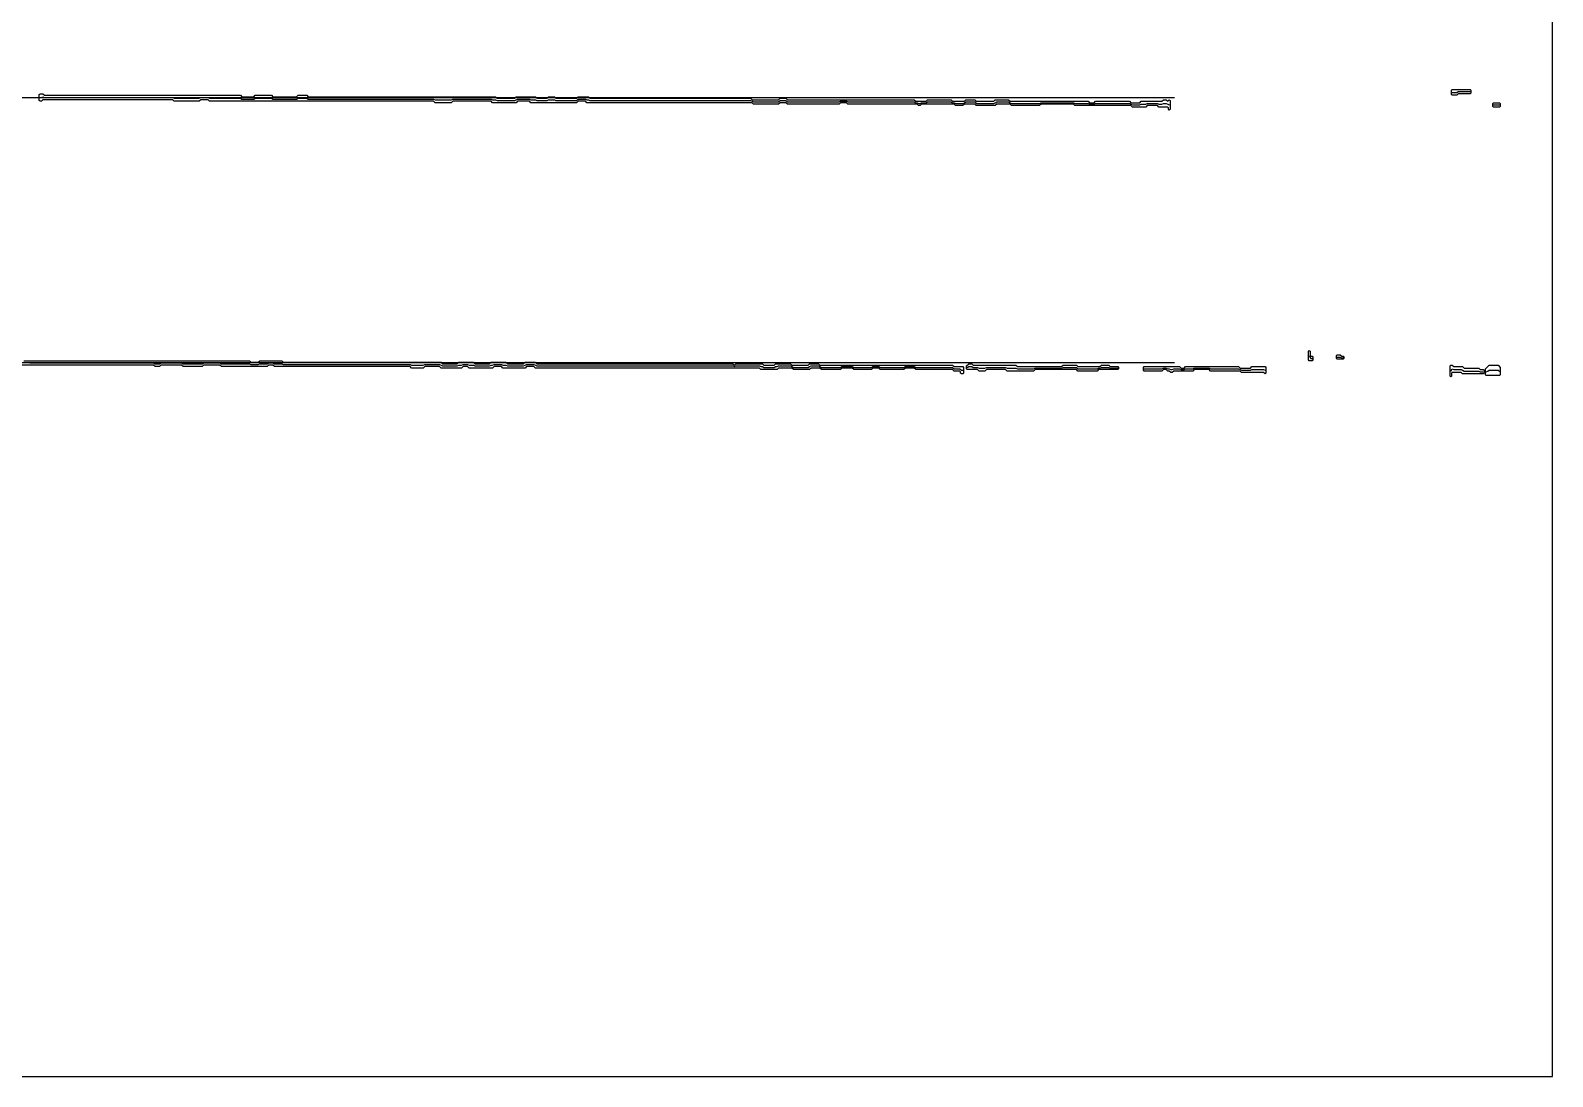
# Model space of a CAD drawing. Extents: x 0 to 57.2, y 0 to 39.6.
# Drawn here: x 28.34 to 57.16, y 0 to 19.8 of the extents above; entities that cross this region are included whole.
import ezdxf

# ---------------------------------------------------------------- set-up
doc = ezdxf.new("R2010")
doc.units = 13
for name, color, linetype in [('DESIGN_SCAN_PATH', 5, 'Continuous'), ('SEM_FRAME', 8, 'Continuous'), ('SEM_OBSERVED_CENTERLINES', 3, 'Continuous'), ('SEM_OBSERVED_CONTOURS', 2, 'Continuous')]:
    doc.layers.add(name, color=color, linetype=linetype)

msp = doc.modelspace()

# ---------------------------------------------------------------- linework, layer by layer
at = {"layer": 'DESIGN_SCAN_PATH'}
for points in [[(0, 18.53224), (50, 18.53224)], [(50, 13.50844), (0, 13.50844)]]:
    msp.add_lwpolyline(points, dxfattribs=at)
at = {"layer": 'SEM_FRAME'}
msp.add_lwpolyline([(0, 0), (57.15968, 0), (57.15968, 39.60429), (0, 39.60429)], close=True, dxfattribs=at)
at = {"layer": 'SEM_OBSERVED_CENTERLINES'}
for points in [[(28.52402, 18.53224), (28.55193, 18.53224), (28.57984, 18.546195), (28.60775, 18.53224), (28.63566, 18.53224), (28.66357, 18.53224), (28.69148, 18.53224), (28.71939, 18.53224), (28.7473, 18.53224), (28.77521, 18.53224), (28.80312, 18.53224), (28.83103, 18.53224), (28.85894, 18.53224), (28.88685, 18.53224), (28.91476, 18.53224), (28.94267, 18.53224), (28.97058, 18.53224), (28.99849, 18.53224), (29.0264, 18.53224), (29.05431, 18.53224), (29.08222, 18.53224), (29.11013, 18.53224), (29.13804, 18.53224), (29.16595, 18.53224), (29.19386, 18.53224), (29.22177, 18.53224), (29.24968, 18.53224), (29.27759, 18.53224), (29.3055, 18.53224), (29.33341, 18.53224), (29.36132, 18.53224), (29.38923, 18.53224), (29.41714, 18.53224), (29.44505, 18.53224), (29.47296, 18.53224), (29.50087, 18.53224), (29.52878, 18.53224), (29.55669, 18.53224), (29.5846, 18.53224), (29.61251, 18.53224), (29.64042, 18.53224), (29.66833, 18.53224), (29.69624, 18.53224), (29.72415, 18.53224), (29.75206, 18.53224), (29.77997, 18.53224), (29.80788, 18.53224), (29.83579, 18.53224), (29.8637, 18.53224), (29.89161, 18.53224), (29.91952, 18.53224), (29.94743, 18.53224), (29.97534, 18.53224), (30.00325, 18.53224), (30.03116, 18.53224), (30.05907, 18.53224), (30.08698, 18.53224), (30.11489, 18.53224), (30.1428, 18.53224), (30.17071, 18.53224), (30.19862, 18.53224), (30.22653, 18.53224), (30.25444, 18.53224), (30.28235, 18.53224), (30.31026, 18.53224), (30.33817, 18.53224), (30.36608, 18.53224), (30.39399, 18.53224), (30.4219, 18.53224), (30.44981, 18.53224), (30.47772, 18.53224), (30.50563, 18.53224), (30.53354, 18.53224), (30.56145, 18.53224), (30.58936, 18.53224), (30.61727, 18.53224), (30.64518, 18.53224), (30.67309, 18.53224), (30.701, 18.53224), (30.72891, 18.53224), (30.75682, 18.53224), (30.78473, 18.53224), (30.81264, 18.53224), (30.84055, 18.53224), (30.86846, 18.53224), (30.89637, 18.53224), (30.92428, 18.53224), (30.95219, 18.53224), (30.9801, 18.53224), (31.00801, 18.53224), (31.03592, 18.53224), (31.06383, 18.518285), (31.09174, 18.518285), (31.11965, 18.518285), (31.14756, 18.518285), (31.17547, 18.518285), (31.20338, 18.518285), (31.23129, 18.518285), (31.2592, 18.518285), (31.28711, 18.518285), (31.31502, 18.518285), (31.34293, 18.518285), (31.37084, 18.518285), (31.39875, 18.518285), (31.42666, 18.518285), (31.45457, 18.518285), (31.48248, 18.518285), (31.51039, 18.518285), (31.5383, 18.518285), (31.56621, 18.53224), (31.59412, 18.53224), (31.62203, 18.53224), (31.64994, 18.53224), (31.67785, 18.53224), (31.70576, 18.53224), (31.73367, 18.518285), (31.76158, 18.518285), (31.78949, 18.518285), (31.8174, 18.518285), (31.84531, 18.518285), (31.87322, 18.518285), (31.90113, 18.518285), (31.92904, 18.518285), (31.95695, 18.518285), (31.98486, 18.518285), (32.01277, 18.518285), (32.04068, 18.518285), (32.06859, 18.518285), (32.0965, 18.518285), (32.12441, 18.518285), (32.15232, 18.518285), (32.18023, 18.518285), (32.20814, 18.518285), (32.23605, 18.518285), (32.26396, 18.518285), (32.29187, 18.518285), (32.31978, 18.518285), (32.34769, 18.50433), (32.3756, 18.50433), (32.40351, 18.50433), (32.43142, 18.50433), (32.45933, 18.50433), (32.48724, 18.50433), (32.51515, 18.50433), (32.54306, 18.50433), (32.57097, 18.50433), (32.59888, 18.518285), (32.62679, 18.518285), (32.6547, 18.518285), (32.68261, 18.518285), (32.71052, 18.518285), (32.73843, 18.518285), (32.76634, 18.518285), (32.79425, 18.518285), (32.82216, 18.518285), (32.85007, 18.518285), (32.87798, 18.518285), (32.90589, 18.518285), (32.9338, 18.50433), (32.96171, 18.50433), (32.98962, 18.50433), (33.01753, 18.50433), (33.04544, 18.50433), (33.07335, 18.50433), (33.10126, 18.50433), (33.12917, 18.50433), (33.15708, 18.50433), (33.18499, 18.50433), (33.2129, 18.50433), (33.24081, 18.50433), (33.26872, 18.50433), (33.29663, 18.50433), (33.32454, 18.50433), (33.35245, 18.50433), (33.38036, 18.50433), (33.40827, 18.518285), (33.43618, 18.518285), (33.46409, 18.518285), (33.492, 18.518285), (33.51991, 18.518285), (33.54782, 18.518285), (33.57573, 18.518285), (33.60364, 18.50433), (33.63155, 18.50433), (33.65946, 18.50433), (33.68737, 18.50433), (33.71528, 18.50433), (33.74319, 18.50433), (33.7711, 18.50433), (33.79901, 18.50433), (33.82692, 18.50433), (33.85483, 18.50433), (33.88274, 18.50433), (33.91065, 18.50433), (33.93856, 18.50433), (33.96647, 18.50433), (33.99438, 18.50433), (34.02229, 18.50433), (34.0502, 18.50433), (34.07811, 18.50433), (34.10602, 18.50433), (34.13393, 18.50433), (34.16184, 18.50433), (34.18975, 18.50433), (34.21766, 18.50433), (34.24557, 18.50433), (34.27348, 18.50433), (34.30139, 18.50433), (34.3293, 18.50433), (34.35721, 18.50433), (34.38512, 18.50433), (34.41303, 18.50433), (34.44094, 18.50433), (34.46885, 18.50433), (34.49676, 18.50433), (34.52467, 18.50433), (34.55258, 18.50433), (34.58049, 18.50433), (34.6084, 18.50433), (34.63631, 18.50433), (34.66422, 18.50433), (34.69213, 18.50433), (34.72004, 18.50433), (34.74795, 18.50433), (34.77586, 18.50433), (34.80377, 18.50433), (34.83168, 18.50433), (34.85959, 18.50433), (34.8875, 18.50433), (34.91541, 18.50433), (34.94332, 18.50433), (34.97123, 18.50433), (34.99914, 18.50433), (35.02705, 18.50433), (35.05496, 18.50433), (35.08287, 18.50433), (35.11078, 18.50433), (35.13869, 18.50433), (35.1666, 18.50433), (35.19451, 18.50433), (35.22242, 18.50433), (35.25033, 18.50433), (35.27824, 18.50433), (35.30615, 18.50433), (35.33406, 18.50433), (35.36197, 18.50433), (35.38988, 18.50433), (35.41779, 18.50433), (35.4457, 18.50433), (35.47361, 18.50433), (35.50152, 18.50433), (35.52943, 18.50433), (35.55734, 18.50433), (35.58525, 18.50433), (35.61316, 18.50433), (35.64107, 18.50433), (35.66898, 18.50433), (35.69689, 18.50433), (35.7248, 18.50433), (35.75271, 18.50433), (35.78062, 18.50433), (35.80853, 18.50433), (35.83644, 18.50433), (35.86435, 18.50433), (35.89226, 18.50433), (35.92017, 18.50433), (35.94808, 18.50433), (35.97599, 18.50433), (36.0039, 18.490375), (36.03181, 18.490375), (36.05972, 18.490375), (36.08763, 18.490375), (36.11554, 18.490375), (36.14345, 18.490375), (36.17136, 18.490375), (36.19927, 18.490375), (36.22718, 18.490375), (36.25509, 18.490375), (36.283, 18.490375), (36.31091, 18.490375), (36.33882, 18.50433), (36.36673, 18.50433), (36.39464, 18.50433), (36.42255, 18.50433), (36.45046, 18.50433), (36.47837, 18.50433), (36.50628, 18.50433), (36.53419, 18.50433), (36.5621, 18.50433), (36.59001, 18.50433), (36.61792, 18.50433), (36.64583, 18.50433), (36.67374, 18.50433), (36.70165, 18.50433), (36.72956, 18.50433), (36.75747, 18.50433), (36.78538, 18.50433), (36.81329, 18.50433), (36.8412, 18.50433), (36.86911, 18.50433), (36.89702, 18.50433), (36.92493, 18.50433), (36.95284, 18.50433), (36.98075, 18.50433), (37.00866, 18.50433), (37.03657, 18.50433), (37.06448, 18.50433), (37.09239, 18.490375), (37.1203, 18.490375), (37.14821, 18.490375), (37.17612, 18.47642), (37.20403, 18.47642), (37.23194, 18.47642), (37.25985, 18.47642), (37.28776, 18.47642), (37.31567, 18.47642), (37.34358, 18.47642), (37.37149, 18.47642), (37.3994, 18.47642), (37.42731, 18.47642), (37.45522, 18.47642), (37.48313, 18.47642), (37.51104, 18.47642), (37.53895, 18.490375), (37.56686, 18.50433), (37.59477, 18.50433), (37.62268, 18.50433), (37.65059, 18.50433), (37.6785, 18.50433), (37.70641, 18.50433), (37.73432, 18.50433), (37.76223, 18.50433), (37.79014, 18.50433), (37.81805, 18.490375), (37.84596, 18.490375), (37.87387, 18.490375), (37.90178, 18.490375), (37.92969, 18.47642), (37.9576, 18.47642), (37.98551, 18.47642), (38.01342, 18.47642), (38.04133, 18.47642), (38.06924, 18.47642), (38.09715, 18.47642), (38.12506, 18.47642), (38.15297, 18.490375), (38.18088, 18.490375), (38.20879, 18.490375), (38.2367, 18.490375), (38.26461, 18.490375), (38.29252, 18.47642), (38.32043, 18.47642), (38.34834, 18.47642), (38.37625, 18.47642), (38.40416, 18.47642), (38.43207, 18.47642), (38.45998, 18.47642), (38.48789, 18.47642), (38.5158, 18.47642), (38.54371, 18.47642), (38.57162, 18.47642), (38.59953, 18.47642), (38.62744, 18.47642), (38.65535, 18.47642), (38.68326, 18.47642), (38.71117, 18.50433), (38.73908, 18.50433), (38.76699, 18.50433), (38.7949, 18.50433), (38.82281, 18.50433), (38.85072, 18.50433), (38.87863, 18.490375), (38.90654, 18.490375), (38.93445, 18.47642), (38.96236, 18.47642), (38.99027, 18.47642), (39.01818, 18.47642), (39.04609, 18.47642), (39.074, 18.47642), (39.10191, 18.47642), (39.12982, 18.47642), (39.15773, 18.47642), (39.18564, 18.47642), (39.21355, 18.47642), (39.24146, 18.47642), (39.26937, 18.47642), (39.29728, 18.47642), (39.32519, 18.47642), (39.3531, 18.47642), (39.38101, 18.47642), (39.40892, 18.47642), (39.43683, 18.47642), (39.46474, 18.47642), (39.49265, 18.47642), (39.52056, 18.47642), (39.54847, 18.47642), (39.57638, 18.47642), (39.60429, 18.47642), (39.6322, 18.47642), (39.66011, 18.47642), (39.68802, 18.47642), (39.71593, 18.47642), (39.74384, 18.47642), (39.77175, 18.47642), (39.79966, 18.47642), (39.82757, 18.47642), (39.85548, 18.47642), (39.88339, 18.47642), (39.9113, 18.47642), (39.93921, 18.47642), (39.96712, 18.47642), (39.99503, 18.47642), (40.02294, 18.47642), (40.05085, 18.47642), (40.07876, 18.47642), (40.10667, 18.47642), (40.13458, 18.47642), (40.16249, 18.47642), (40.1904, 18.47642), (40.21831, 18.47642), (40.24622, 18.47642), (40.27413, 18.47642), (40.30204, 18.47642), (40.32995, 18.47642), (40.35786, 18.47642), (40.38577, 18.47642), (40.41368, 18.47642), (40.44159, 18.47642), (40.4695, 18.47642), (40.49741, 18.47642), (40.52532, 18.47642), (40.55323, 18.47642), (40.58114, 18.47642), (40.60905, 18.47642), (40.63696, 18.47642), (40.66487, 18.47642), (40.69278, 18.47642), (40.72069, 18.47642), (40.7486, 18.47642), (40.77651, 18.47642), (40.80442, 18.47642), (40.83233, 18.47642), (40.86024, 18.47642), (40.88815, 18.47642), (40.91606, 18.47642), (40.94397, 18.47642), (40.97188, 18.47642), (40.99979, 18.47642), (41.0277, 18.47642), (41.05561, 18.47642), (41.08352, 18.47642), (41.11143, 18.47642), (41.13934, 18.47642), (41.16725, 18.47642), (41.19516, 18.47642), (41.22307, 18.47642), (41.25098, 18.47642), (41.27889, 18.47642), (41.3068, 18.47642), (41.33471, 18.47642), (41.36262, 18.47642), (41.39053, 18.47642), (41.41844, 18.47642), (41.44635, 18.47642), (41.47426, 18.47642), (41.50217, 18.47642), (41.53008, 18.47642), (41.55799, 18.47642), (41.5859, 18.47642), (41.61381, 18.47642), (41.64172, 18.47642), (41.66963, 18.47642), (41.69754, 18.47642), (41.72545, 18.47642), (41.75336, 18.47642), (41.78127, 18.47642), (41.80918, 18.47642), (41.83709, 18.47642), (41.865, 18.47642), (41.89291, 18.47642), (41.92082, 18.47642), (41.94873, 18.47642), (41.97664, 18.47642), (42.00455, 18.462465), (42.03246, 18.44851), (42.06037, 18.44851), (42.08828, 18.44851), (42.11619, 18.44851), (42.1441, 18.44851), (42.17201, 18.44851), (42.19992, 18.44851), (42.22783, 18.44851), (42.25574, 18.44851), (42.28365, 18.44851), (42.31156, 18.44851), (42.33947, 18.44851), (42.36738, 18.44851), (42.39529, 18.44851), (42.4232, 18.44851), (42.45111, 18.44851), (42.47902, 18.44851), (42.50693, 18.44851), (42.53484, 18.47642), (42.56275, 18.47642), (42.59066, 18.47642), (42.61857, 18.47642), (42.64648, 18.47642), (42.67439, 18.44851), (42.7023, 18.44851), (42.73021, 18.44851), (42.75812, 18.44851), (42.78603, 18.44851), (42.81394, 18.44851), (42.84185, 18.44851), (42.86976, 18.44851), (42.89767, 18.44851), (42.92558, 18.44851), (42.95349, 18.44851), (42.9814, 18.44851), (43.00931, 18.44851), (43.03722, 18.44851), (43.06513, 18.44851), (43.09304, 18.44851), (43.12095, 18.44851), (43.14886, 18.44851), (43.17677, 18.44851), (43.20468, 18.44851), (43.23259, 18.44851), (43.2605, 18.44851), (43.28841, 18.44851), (43.31632, 18.44851), (43.34423, 18.44851), (43.37214, 18.44851), (43.40005, 18.44851), (43.42796, 18.44851), (43.45587, 18.44851), (43.48378, 18.44851), (43.51169, 18.44851), (43.5396, 18.44851), (43.56751, 18.44851), (43.59542, 18.44851), (43.62333, 18.44851), (43.65124, 18.44851), (43.67915, 18.462465), (43.70706, 18.462465), (43.73497, 18.462465), (43.76288, 18.462465), (43.79079, 18.462465), (43.8187, 18.44851), (43.84661, 18.44851), (43.87452, 18.44851), (43.90243, 18.44851), (43.93034, 18.44851), (43.95825, 18.44851), (43.98616, 18.44851), (44.01407, 18.44851), (44.04198, 18.44851), (44.06989, 18.44851), (44.0978, 18.44851), (44.12571, 18.44851), (44.15362, 18.44851), (44.18153, 18.44851), (44.20944, 18.44851), (44.23735, 18.44851), (44.26526, 18.44851), (44.29317, 18.44851), (44.32108, 18.44851), (44.34899, 18.44851), (44.3769, 18.44851), (44.40481, 18.44851), (44.43272, 18.44851), (44.46063, 18.44851), (44.48854, 18.44851), (44.51645, 18.44851), (44.54436, 18.44851), (44.57227, 18.44851), (44.60018, 18.44851), (44.62809, 18.44851), (44.656, 18.44851), (44.68391, 18.44851), (44.71182, 18.44851), (44.73973, 18.44851), (44.76764, 18.44851), (44.79555, 18.44851), (44.82346, 18.44851), (44.85137, 18.44851), (44.87928, 18.44851), (44.90719, 18.44851), (44.9351, 18.44851), (44.96301, 18.44851), (44.99092, 18.44851), (45.01883, 18.44851), (45.04674, 18.44851), (45.07465, 18.44851), (45.10256, 18.434555), (45.13047, 18.434555), (45.15838, 18.4206), (45.18629, 18.4206), (45.2142, 18.434555), (45.24211, 18.434555), (45.27002, 18.434555), (45.29793, 18.434555), (45.32584, 18.44851), (45.35375, 18.44851), (45.38166, 18.44851), (45.40957, 18.44851), (45.43748, 18.44851), (45.46539, 18.44851), (45.4933, 18.44851), (45.52121, 18.44851), (45.54912, 18.44851), (45.57703, 18.44851), (45.60494, 18.44851), (45.63285, 18.44851), (45.66076, 18.44851), (45.68867, 18.44851), (45.71658, 18.44851), (45.74449, 18.44851), (45.7724, 18.44851), (45.80031, 18.434555), (45.82822, 18.434555), (45.85613, 18.4206), (45.88404, 18.4206), (45.91195, 18.4206), (45.93986, 18.4206), (45.96777, 18.4206), (45.99568, 18.4206), (46.02359, 18.434555), (46.0515, 18.44851), (46.07941, 18.44851), (46.10732, 18.44851), (46.13523, 18.44851), (46.16314, 18.44851), (46.19105, 18.44851), (46.21896, 18.44851), (46.24687, 18.4206), (46.27478, 18.4206), (46.30269, 18.4206), (46.3306, 18.4206), (46.35851, 18.4206), (46.38642, 18.4206), (46.41433, 18.4206), (46.44224, 18.4206), (46.47015, 18.4206), (46.49806, 18.4206), (46.52597, 18.4206), (46.55388, 18.4206), (46.58179, 18.4206), (46.6097, 18.434555), (46.63761, 18.44851), (46.66552, 18.44851), (46.69343, 18.44851), (46.72134, 18.44851), (46.74925, 18.44851), (46.77716, 18.44851), (46.80507, 18.44851), (46.83298, 18.44851), (46.86089, 18.44851), (46.8888, 18.434555), (46.91671, 18.4206), (46.94462, 18.4206), (46.97253, 18.4206), (47.00044, 18.4206), (47.02835, 18.4206), (47.05626, 18.4206), (47.08417, 18.4206), (47.11208, 18.4206), (47.13999, 18.4206), (47.1679, 18.4206), (47.19581, 18.4206), (47.22372, 18.4206), (47.25163, 18.4206), (47.27954, 18.4206), (47.30745, 18.4206), (47.33536, 18.4206), (47.36327, 18.4206), (47.39118, 18.4206), (47.41909, 18.4206), (47.447, 18.4206), (47.47491, 18.434555), (47.50282, 18.434555), (47.53073, 18.434555), (47.55864, 18.434555), (47.58655, 18.434555), (47.61446, 18.434555), (47.64237, 18.434555), (47.67028, 18.434555), (47.69819, 18.434555), (47.7261, 18.434555), (47.75401, 18.434555), (47.78192, 18.434555), (47.80983, 18.434555), (47.83774, 18.434555), (47.86565, 18.434555), (47.89356, 18.434555), (47.92147, 18.434555), (47.94938, 18.434555), (47.97729, 18.434555), (48.0052, 18.434555), (48.03311, 18.434555), (48.06102, 18.434555), (48.08893, 18.434555), (48.11684, 18.4206), (48.14475, 18.4206), (48.17266, 18.4206), (48.20057, 18.4206), (48.22848, 18.4206), (48.25639, 18.4206), (48.2843, 18.4206), (48.31221, 18.4206), (48.34012, 18.4206), (48.36803, 18.4206), (48.39594, 18.406645), (48.42385, 18.406645), (48.45176, 18.406645), (48.47967, 18.406645), (48.50758, 18.4206), (48.53549, 18.4206), (48.5634, 18.4206), (48.59131, 18.4206), (48.61922, 18.4206), (48.64713, 18.4206), (48.67504, 18.4206), (48.70295, 18.4206), (48.73086, 18.4206), (48.75877, 18.4206), (48.78668, 18.4206), (48.81459, 18.4206), (48.8425, 18.4206), (48.87041, 18.4206), (48.89832, 18.4206), (48.92623, 18.4206), (48.95414, 18.4206), (48.98205, 18.4206), (49.00996, 18.4206), (49.03787, 18.4206), (49.06578, 18.4206), (49.09369, 18.4206), (49.1216, 18.4206), (49.14951, 18.4206), (49.17742, 18.406645), (49.20533, 18.39269), (49.23324, 18.39269), (49.26115, 18.39269), (49.28906, 18.39269), (49.31697, 18.39269), (49.34488, 18.39269), (49.37279, 18.406645), (49.4007, 18.406645), (49.42861, 18.406645), (49.45652, 18.406645), (49.48443, 18.4206), (49.51234, 18.4206), (49.54025, 18.4206), (49.56816, 18.4206), (49.59607, 18.4206), (49.62398, 18.4206), (49.65189, 18.4206), (49.6798, 18.4206), (49.70771, 18.406645), (49.73562, 18.406645), (49.76353, 18.406645), (49.79144, 18.4206), (49.81935, 18.4206), (49.84726, 18.4206), (49.87517, 18.406645), (49.90308, 18.39269)], [(55.2618, 18.629925), (55.28971, 18.629925), (55.31762, 18.629925), (55.34553, 18.629925), (55.37344, 18.64388), (55.40135, 18.64388), (55.42926, 18.64388), (55.45717, 18.64388), (55.48508, 18.64388), (55.51299, 18.64388), (55.5409, 18.64388), (55.56881, 18.64388), (55.59672, 18.64388)], [(56.04328, 18.39269), (56.07119, 18.39269), (56.0991, 18.39269), (56.12701, 18.39269), (56.15492, 18.39269)], [(52.55453, 13.64799), (52.58244, 13.59217), (52.61035, 13.59217)], [(53.08482, 13.62008), (53.11273, 13.62008), (53.14064, 13.62008), (53.16855, 13.606125), (53.19646, 13.606125)], [(28.32865, 13.50844), (28.35656, 13.50844), (28.38447, 13.50844), (28.41238, 13.50844), (28.44029, 13.50844), (28.4682, 13.50844), (28.49611, 13.50844), (28.52402, 13.50844), (28.55193, 13.50844), (28.57984, 13.50844), (28.60775, 13.50844), (28.63566, 13.50844), (28.66357, 13.50844), (28.69148, 13.50844), (28.71939, 13.50844), (28.7473, 13.50844), (28.77521, 13.50844), (28.80312, 13.50844), (28.83103, 13.50844), (28.85894, 13.50844), (28.88685, 13.50844), (28.91476, 13.50844), (28.94267, 13.50844), (28.97058, 13.50844), (28.99849, 13.50844), (29.0264, 13.50844), (29.05431, 13.50844), (29.08222, 13.50844), (29.11013, 13.50844), (29.13804, 13.50844), (29.16595, 13.50844), (29.19386, 13.50844), (29.22177, 13.50844), (29.24968, 13.50844), (29.27759, 13.50844), (29.3055, 13.50844), (29.33341, 13.50844), (29.36132, 13.50844), (29.38923, 13.50844), (29.41714, 13.50844), (29.44505, 13.50844), (29.47296, 13.50844), (29.50087, 13.50844), (29.52878, 13.50844), (29.55669, 13.50844), (29.5846, 13.50844), (29.61251, 13.50844), (29.64042, 13.50844), (29.66833, 13.50844), (29.69624, 13.50844), (29.72415, 13.50844), (29.75206, 13.50844), (29.77997, 13.50844), (29.80788, 13.50844), (29.83579, 13.50844), (29.8637, 13.50844), (29.89161, 13.50844), (29.91952, 13.50844), (29.94743, 13.50844), (29.97534, 13.50844), (30.00325, 13.50844), (30.03116, 13.50844), (30.05907, 13.50844), (30.08698, 13.50844), (30.11489, 13.50844), (30.1428, 13.50844), (30.17071, 13.50844), (30.19862, 13.50844), (30.22653, 13.50844), (30.25444, 13.50844), (30.28235, 13.50844), (30.31026, 13.50844), (30.33817, 13.50844), (30.36608, 13.50844), (30.39399, 13.50844), (30.4219, 13.50844), (30.44981, 13.50844), (30.47772, 13.50844), (30.50563, 13.50844), (30.53354, 13.50844), (30.56145, 13.50844), (30.58936, 13.50844), (30.61727, 13.50844), (30.64518, 13.50844), (30.67309, 13.50844), (30.701, 13.494485), (30.72891, 13.494485), (30.75682, 13.494485), (30.78473, 13.494485), (30.81264, 13.50844), (30.84055, 13.50844), (30.86846, 13.50844), (30.89637, 13.50844), (30.92428, 13.50844), (30.95219, 13.50844), (30.9801, 13.50844), (31.00801, 13.50844), (31.03592, 13.50844), (31.06383, 13.50844), (31.09174, 13.50844), (31.11965, 13.50844), (31.14756, 13.50844), (31.17547, 13.50844), (31.20338, 13.50844), (31.23129, 13.494485), (31.2592, 13.494485), (31.28711, 13.494485), (31.31502, 13.494485), (31.34293, 13.494485), (31.37084, 13.494485), (31.39875, 13.494485), (31.42666, 13.494485), (31.45457, 13.494485), (31.48248, 13.494485), (31.51039, 13.494485), (31.5383, 13.494485), (31.56621, 13.494485), (31.59412, 13.494485), (31.62203, 13.50844), (31.64994, 13.50844), (31.67785, 13.50844), (31.70576, 13.50844), (31.73367, 13.50844), (31.76158, 13.50844), (31.78949, 13.50844), (31.8174, 13.50844), (31.84531, 13.50844), (31.87322, 13.50844), (31.90113, 13.50844), (31.92904, 13.50844), (31.95695, 13.494485), (31.98486, 13.494485), (32.01277, 13.494485), (32.04068, 13.494485), (32.06859, 13.494485), (32.0965, 13.494485), (32.12441, 13.494485), (32.15232, 13.494485), (32.18023, 13.494485), (32.20814, 13.494485), (32.23605, 13.494485), (32.26396, 13.494485), (32.29187, 13.494485), (32.31978, 13.494485), (32.34769, 13.494485), (32.3756, 13.494485), (32.40351, 13.494485), (32.43142, 13.494485), (32.45933, 13.494485), (32.48724, 13.494485), (32.51515, 13.48053), (32.54306, 13.48053), (32.57097, 13.48053), (32.59888, 13.48053), (32.62679, 13.48053), (32.6547, 13.48053), (32.68261, 13.494485), (32.71052, 13.494485), (32.73843, 13.494485), (32.76634, 13.494485), (32.79425, 13.494485), (32.82216, 13.494485), (32.85007, 13.50844), (32.87798, 13.50844), (32.90589, 13.50844), (32.9338, 13.50844), (32.96171, 13.494485), (32.98962, 13.494485), (33.01753, 13.494485), (33.04544, 13.494485), (33.07335, 13.494485), (33.10126, 13.494485), (33.12917, 13.48053), (33.15708, 13.48053), (33.18499, 13.48053), (33.2129, 13.48053), (33.24081, 13.48053), (33.26872, 13.48053), (33.29663, 13.48053), (33.32454, 13.48053), (33.35245, 13.48053), (33.38036, 13.48053), (33.40827, 13.48053), (33.43618, 13.48053), (33.46409, 13.48053), (33.492, 13.48053), (33.51991, 13.48053), (33.54782, 13.48053), (33.57573, 13.48053), (33.60364, 13.48053), (33.63155, 13.48053), (33.65946, 13.48053), (33.68737, 13.48053), (33.71528, 13.48053), (33.74319, 13.48053), (33.7711, 13.48053), (33.79901, 13.48053), (33.82692, 13.48053), (33.85483, 13.48053), (33.88274, 13.48053), (33.91065, 13.48053), (33.93856, 13.48053), (33.96647, 13.48053), (33.99438, 13.48053), (34.02229, 13.48053), (34.0502, 13.48053), (34.07811, 13.48053), (34.10602, 13.48053), (34.13393, 13.48053), (34.16184, 13.48053), (34.18975, 13.48053), (34.21766, 13.48053), (34.24557, 13.48053), (34.27348, 13.48053), (34.30139, 13.48053), (34.3293, 13.48053), (34.35721, 13.48053), (34.38512, 13.48053), (34.41303, 13.48053), (34.44094, 13.48053), (34.46885, 13.48053), (34.49676, 13.48053), (34.52467, 13.48053), (34.55258, 13.48053), (34.58049, 13.48053), (34.6084, 13.48053), (34.63631, 13.48053), (34.66422, 13.48053), (34.69213, 13.48053), (34.72004, 13.48053), (34.74795, 13.48053), (34.77586, 13.48053), (34.80377, 13.48053), (34.83168, 13.48053), (34.85959, 13.48053), (34.8875, 13.48053), (34.91541, 13.48053), (34.94332, 13.48053), (34.97123, 13.48053), (34.99914, 13.48053), (35.02705, 13.48053), (35.05496, 13.48053), (35.08287, 13.48053), (35.11078, 13.48053), (35.13869, 13.48053), (35.1666, 13.48053), (35.19451, 13.48053), (35.22242, 13.48053), (35.25033, 13.48053), (35.27824, 13.48053), (35.30615, 13.48053), (35.33406, 13.48053), (35.36197, 13.48053), (35.38988, 13.48053), (35.41779, 13.48053), (35.4457, 13.48053), (35.47361, 13.48053), (35.50152, 13.48053), (35.52943, 13.48053), (35.55734, 13.466575), (35.58525, 13.466575), (35.61316, 13.466575), (35.64107, 13.466575), (35.66898, 13.466575), (35.69689, 13.466575), (35.7248, 13.466575), (35.75271, 13.466575), (35.78062, 13.466575), (35.80853, 13.48053), (35.83644, 13.48053), (35.86435, 13.48053), (35.89226, 13.48053), (35.92017, 13.48053), (35.94808, 13.48053), (35.97599, 13.48053), (36.0039, 13.48053), (36.03181, 13.48053), (36.05972, 13.48053), (36.08763, 13.48053), (36.11554, 13.466575), (36.14345, 13.45262), (36.17136, 13.45262), (36.19927, 13.45262), (36.22718, 13.45262), (36.25509, 13.45262), (36.283, 13.45262), (36.31091, 13.45262), (36.33882, 13.45262), (36.36673, 13.45262), (36.39464, 13.45262), (36.42255, 13.45262), (36.45046, 13.466575), (36.47837, 13.466575), (36.50628, 13.466575), (36.53419, 13.48053), (36.5621, 13.48053), (36.59001, 13.48053), (36.61792, 13.48053), (36.64583, 13.466575), (36.67374, 13.466575), (36.70165, 13.466575), (36.72956, 13.466575), (36.75747, 13.45262), (36.78538, 13.45262), (36.81329, 13.45262), (36.8412, 13.45262), (36.86911, 13.45262), (36.89702, 13.45262), (36.92493, 13.45262), (36.95284, 13.45262), (36.98075, 13.45262), (37.00866, 13.45262), (37.03657, 13.45262), (37.06448, 13.466575), (37.09239, 13.466575), (37.1203, 13.48053), (37.14821, 13.48053), (37.17612, 13.48053), (37.20403, 13.48053), (37.23194, 13.48053), (37.25985, 13.48053), (37.28776, 13.466575), (37.31567, 13.466575), (37.34358, 13.466575), (37.37149, 13.45262), (37.3994, 13.45262), (37.42731, 13.45262), (37.45522, 13.45262), (37.48313, 13.45262), (37.51104, 13.45262), (37.53895, 13.45262), (37.56686, 13.45262), (37.59477, 13.45262), (37.62268, 13.45262), (37.65059, 13.45262), (37.6785, 13.45262), (37.70641, 13.466575), (37.73432, 13.48053), (37.76223, 13.48053), (37.79014, 13.48053), (37.81805, 13.48053), (37.84596, 13.48053), (37.87387, 13.48053), (37.90178, 13.466575), (37.92969, 13.45262), (37.9576, 13.45262), (37.98551, 13.45262), (38.01342, 13.45262), (38.04133, 13.45262), (38.06924, 13.45262), (38.09715, 13.45262), (38.12506, 13.45262), (38.15297, 13.45262), (38.18088, 13.45262), (38.20879, 13.45262), (38.2367, 13.45262), (38.26461, 13.45262), (38.29252, 13.45262), (38.32043, 13.45262), (38.34834, 13.45262), (38.37625, 13.45262), (38.40416, 13.45262), (38.43207, 13.45262), (38.45998, 13.45262), (38.48789, 13.45262), (38.5158, 13.45262), (38.54371, 13.45262), (38.57162, 13.45262), (38.59953, 13.45262), (38.62744, 13.45262), (38.65535, 13.45262), (38.68326, 13.45262), (38.71117, 13.45262), (38.73908, 13.45262), (38.76699, 13.45262), (38.7949, 13.45262), (38.82281, 13.45262), (38.85072, 13.45262), (38.87863, 13.45262), (38.90654, 13.45262), (38.93445, 13.45262), (38.96236, 13.45262), (38.99027, 13.45262), (39.01818, 13.45262), (39.04609, 13.45262), (39.074, 13.45262), (39.10191, 13.45262), (39.12982, 13.45262), (39.15773, 13.45262), (39.18564, 13.45262), (39.21355, 13.45262), (39.24146, 13.45262), (39.26937, 13.45262), (39.29728, 13.45262), (39.32519, 13.45262), (39.3531, 13.45262), (39.38101, 13.45262), (39.40892, 13.45262), (39.43683, 13.45262), (39.46474, 13.45262), (39.49265, 13.45262), (39.52056, 13.45262), (39.54847, 13.45262), (39.57638, 13.45262), (39.60429, 13.45262), (39.6322, 13.45262), (39.66011, 13.45262), (39.68802, 13.45262), (39.71593, 13.45262), (39.74384, 13.45262), (39.77175, 13.45262), (39.79966, 13.45262), (39.82757, 13.45262), (39.85548, 13.45262), (39.88339, 13.45262), (39.9113, 13.45262), (39.93921, 13.45262), (39.96712, 13.45262), (39.99503, 13.45262), (40.02294, 13.45262), (40.05085, 13.45262), (40.07876, 13.45262), (40.10667, 13.45262), (40.13458, 13.45262), (40.16249, 13.45262), (40.1904, 13.45262), (40.21831, 13.45262), (40.24622, 13.45262), (40.27413, 13.45262), (40.30204, 13.45262), (40.32995, 13.45262), (40.35786, 13.45262), (40.38577, 13.45262), (40.41368, 13.45262), (40.44159, 13.45262), (40.4695, 13.45262), (40.49741, 13.45262), (40.52532, 13.45262), (40.55323, 13.45262), (40.58114, 13.45262), (40.60905, 13.45262), (40.63696, 13.45262), (40.66487, 13.45262), (40.69278, 13.45262), (40.72069, 13.45262), (40.7486, 13.45262), (40.77651, 13.45262), (40.80442, 13.45262), (40.83233, 13.45262), (40.86024, 13.45262), (40.88815, 13.45262), (40.91606, 13.45262), (40.94397, 13.45262), (40.97188, 13.45262), (40.99979, 13.45262), (41.0277, 13.45262), (41.05561, 13.45262), (41.08352, 13.45262), (41.11143, 13.45262), (41.13934, 13.45262), (41.16725, 13.45262), (41.19516, 13.45262), (41.22307, 13.45262), (41.25098, 13.45262), (41.27889, 13.45262), (41.3068, 13.45262), (41.33471, 13.45262), (41.36262, 13.45262), (41.39053, 13.45262), (41.41844, 13.45262), (41.44635, 13.45262), (41.47426, 13.45262), (41.50217, 13.45262), (41.53008, 13.45262), (41.55799, 13.45262), (41.5859, 13.45262), (41.61381, 13.45262), (41.64172, 13.45262), (41.66963, 13.438665), (41.69754, 13.45262), (41.72545, 13.45262), (41.75336, 13.45262), (41.78127, 13.45262), (41.80918, 13.45262), (41.83709, 13.45262), (41.865, 13.45262), (41.89291, 13.45262), (41.92082, 13.45262), (41.94873, 13.45262), (41.97664, 13.45262), (42.00455, 13.45262), (42.03246, 13.45262), (42.06037, 13.45262), (42.08828, 13.45262), (42.11619, 13.45262), (42.1441, 13.45262), (42.17201, 13.438665), (42.19992, 13.438665), (42.22783, 13.42471), (42.25574, 13.42471), (42.28365, 13.42471), (42.31156, 13.42471), (42.33947, 13.42471), (42.36738, 13.42471), (42.39529, 13.42471), (42.4232, 13.42471), (42.45111, 13.438665), (42.47902, 13.438665), (42.50693, 13.45262), (42.53484, 13.45262), (42.56275, 13.45262), (42.59066, 13.45262), (42.61857, 13.45262), (42.64648, 13.45262), (42.67439, 13.45262), (42.7023, 13.45262), (42.73021, 13.45262), (42.75812, 13.438665), (42.78603, 13.42471), (42.81394, 13.42471), (42.84185, 13.42471), (42.86976, 13.42471), (42.89767, 13.42471), (42.92558, 13.42471), (42.95349, 13.42471), (42.9814, 13.42471), (43.00931, 13.42471), (43.03722, 13.42471), (43.06513, 13.42471), (43.09304, 13.438665), (43.12095, 13.45262), (43.14886, 13.45262), (43.17677, 13.45262), (43.20468, 13.45262), (43.23259, 13.45262), (43.2605, 13.45262), (43.28841, 13.438665), (43.31632, 13.42471), (43.34423, 13.42471), (43.37214, 13.42471), (43.40005, 13.42471), (43.42796, 13.42471), (43.45587, 13.42471), (43.48378, 13.42471), (43.51169, 13.42471), (43.5396, 13.42471), (43.56751, 13.42471), (43.59542, 13.42471), (43.62333, 13.42471), (43.65124, 13.42471), (43.67915, 13.42471), (43.70706, 13.438665), (43.73497, 13.438665), (43.76288, 13.438665), (43.79079, 13.438665), (43.8187, 13.438665), (43.84661, 13.438665), (43.87452, 13.438665), (43.90243, 13.438665), (43.93034, 13.42471), (43.95825, 13.42471), (43.98616, 13.42471), (44.01407, 13.42471), (44.04198, 13.42471), (44.06989, 13.42471), (44.0978, 13.42471), (44.12571, 13.42471), (44.15362, 13.42471), (44.18153, 13.42471), (44.20944, 13.42471), (44.23735, 13.42471), (44.26526, 13.42471), (44.29317, 13.438665), (44.32108, 13.438665), (44.34899, 13.438665), (44.3769, 13.438665), (44.40481, 13.438665), (44.43272, 13.42471), (44.46063, 13.42471), (44.48854, 13.42471), (44.51645, 13.42471), (44.54436, 13.42471), (44.57227, 13.42471), (44.60018, 13.42471), (44.62809, 13.42471), (44.656, 13.42471), (44.68391, 13.42471), (44.71182, 13.42471), (44.73973, 13.42471), (44.76764, 13.42471), (44.79555, 13.42471), (44.82346, 13.42471), (44.85137, 13.42471), (44.87928, 13.42471), (44.90719, 13.438665), (44.9351, 13.438665), (44.96301, 13.438665), (44.99092, 13.438665), (45.01883, 13.438665), (45.04674, 13.438665), (45.07465, 13.438665), (45.10256, 13.42471), (45.13047, 13.42471), (45.15838, 13.42471), (45.18629, 13.42471), (45.2142, 13.42471), (45.24211, 13.42471), (45.27002, 13.42471), (45.29793, 13.42471), (45.32584, 13.42471), (45.35375, 13.42471), (45.38166, 13.42471), (45.40957, 13.42471), (45.43748, 13.42471), (45.46539, 13.42471), (45.4933, 13.42471), (45.52121, 13.42471), (45.54912, 13.42471), (45.57703, 13.42471), (45.60494, 13.42471), (45.63285, 13.42471), (45.66076, 13.42471), (45.68867, 13.42471), (45.71658, 13.42471), (45.74449, 13.42471), (45.7724, 13.42471), (45.80031, 13.42471), (45.82822, 13.3968), (45.85613, 13.3968), (45.88404, 13.3968), (45.91195, 13.3968), (45.93986, 13.3968), (45.96777, 13.36889), (45.99568, 13.36889)], [(46.07941, 13.42471), (46.10732, 13.438665), (46.13523, 13.438665), (46.16314, 13.438665), (46.19105, 13.42471), (46.21896, 13.42471), (46.24687, 13.42471), (46.27478, 13.42471), (46.30269, 13.410755), (46.3306, 13.410755), (46.35851, 13.410755), (46.38642, 13.410755), (46.41433, 13.410755), (46.44224, 13.42471), (46.47015, 13.42471), (46.49806, 13.42471), (46.52597, 13.42471), (46.55388, 13.42471), (46.58179, 13.42471), (46.6097, 13.42471), (46.63761, 13.42471), (46.66552, 13.42471), (46.69343, 13.42471), (46.72134, 13.42471), (46.74925, 13.42471), (46.77716, 13.42471), (46.80507, 13.42471), (46.83298, 13.410755), (46.86089, 13.410755), (46.8888, 13.410755), (46.91671, 13.410755), (46.94462, 13.410755), (46.97253, 13.410755), (47.00044, 13.410755), (47.02835, 13.3968), (47.05626, 13.3968), (47.08417, 13.3968), (47.11208, 13.3968), (47.13999, 13.3968), (47.1679, 13.3968), (47.19581, 13.3968), (47.22372, 13.3968), (47.25163, 13.3968), (47.27954, 13.3968), (47.30745, 13.3968), (47.33536, 13.3968), (47.36327, 13.410755), (47.39118, 13.410755), (47.41909, 13.410755), (47.447, 13.410755), (47.47491, 13.410755), (47.50282, 13.410755), (47.53073, 13.410755), (47.55864, 13.410755), (47.58655, 13.410755), (47.61446, 13.410755), (47.64237, 13.410755), (47.67028, 13.410755), (47.69819, 13.410755), (47.7261, 13.410755), (47.75401, 13.410755), (47.78192, 13.410755), (47.80983, 13.410755), (47.83774, 13.410755), (47.86565, 13.410755), (47.89356, 13.42471), (47.92147, 13.42471), (47.94938, 13.42471), (47.97729, 13.42471), (48.0052, 13.42471), (48.03311, 13.42471), (48.06102, 13.42471), (48.08893, 13.42471), (48.11684, 13.42471), (48.14475, 13.42471), (48.17266, 13.3968), (48.20057, 13.3968), (48.22848, 13.3968), (48.25639, 13.3968), (48.2843, 13.3968), (48.31221, 13.3968), (48.34012, 13.3968), (48.36803, 13.3968), (48.39594, 13.3968), (48.42385, 13.3968), (48.45176, 13.3968), (48.47967, 13.3968), (48.50758, 13.3968), (48.53549, 13.3968), (48.5634, 13.410755), (48.59131, 13.410755), (48.61922, 13.42471), (48.64713, 13.42471), (48.67504, 13.42471), (48.70295, 13.42471), (48.73086, 13.42471), (48.75877, 13.42471), (48.78668, 13.410755), (48.81459, 13.410755), (48.8425, 13.410755), (48.87041, 13.410755), (48.89832, 13.410755), (48.92623, 13.410755)], [(49.42861, 13.3968), (49.45652, 13.3968), (49.48443, 13.3968), (49.51234, 13.3968), (49.54025, 13.3968), (49.56816, 13.3968), (49.59607, 13.3968), (49.62398, 13.3968), (49.65189, 13.3968), (49.6798, 13.3968), (49.70771, 13.3968), (49.73562, 13.3968), (49.76353, 13.3968), (49.79144, 13.410755), (49.81935, 13.410755), (49.84726, 13.410755), (49.87517, 13.3968), (49.90308, 13.3968), (49.93099, 13.382845), (49.9589, 13.382845), (49.98681, 13.3968), (50.01472, 13.3968), (50.04263, 13.3968), (50.07054, 13.3968), (50.09845, 13.3968), (50.12636, 13.382845), (50.15427, 13.382845), (50.18218, 13.382845), (50.21009, 13.3968), (50.238, 13.3968), (50.26591, 13.3968), (50.29382, 13.3968), (50.32173, 13.3968), (50.34964, 13.3968), (50.37755, 13.410755), (50.40546, 13.410755), (50.43337, 13.410755), (50.46128, 13.410755), (50.48919, 13.410755), (50.5171, 13.410755), (50.54501, 13.410755), (50.57292, 13.410755), (50.60083, 13.410755), (50.62874, 13.410755), (50.65665, 13.410755), (50.68456, 13.3968), (50.71247, 13.3968), (50.74038, 13.3968), (50.76829, 13.3968), (50.7962, 13.3968), (50.82411, 13.3968), (50.85202, 13.3968), (50.87993, 13.3968), (50.90784, 13.3968), (50.93575, 13.3968), (50.96366, 13.3968), (50.99157, 13.3968), (51.01948, 13.3968), (51.04739, 13.3968), (51.0753, 13.3968), (51.10321, 13.3968), (51.13112, 13.3968), (51.15903, 13.3968), (51.18694, 13.3968), (51.21485, 13.3968), (51.24276, 13.382845), (51.27067, 13.36889), (51.29858, 13.36889), (51.32649, 13.36889), (51.3544, 13.36889), (51.38231, 13.36889), (51.41022, 13.36889), (51.43813, 13.36889), (51.46604, 13.382845), (51.49395, 13.382845), (51.52186, 13.382845), (51.54977, 13.382845), (51.57768, 13.382845), (51.60559, 13.382845), (51.6335, 13.382845), (51.66141, 13.382845), (51.68932, 13.382845), (51.71723, 13.36889)], [(55.23389, 13.354935), (55.2618, 13.3968), (55.28971, 13.382845), (55.31762, 13.382845), (55.34553, 13.382845), (55.37344, 13.382845), (55.40135, 13.382845), (55.42926, 13.382845), (55.45717, 13.36889), (55.48508, 13.354935), (55.51299, 13.354935), (55.5409, 13.354935), (55.56881, 13.354935), (55.59672, 13.354935), (55.62463, 13.354935), (55.65254, 13.354935), (55.68045, 13.354935), (55.70836, 13.354935), (55.73627, 13.354935), (55.76418, 13.354935), (55.79209, 13.34098), (55.82, 13.34098), (55.84791, 13.34098)], [(55.90373, 13.34098), (55.93164, 13.354935), (55.95955, 13.36889), (55.98746, 13.36889), (56.01537, 13.36889), (56.04328, 13.36889), (56.07119, 13.36889), (56.0991, 13.36889), (56.12701, 13.36889), (56.15492, 13.354935)]]:
    msp.add_lwpolyline(points, dxfattribs=at)
at = {"layer": 'SEM_OBSERVED_CONTOURS'}
for points in [[(49.90308, 18.295005), (49.889125, 18.30896), (49.889125, 18.33687), (49.87517, 18.350825), (49.70771, 18.350825), (49.6798, 18.378735), (49.48443, 18.378735), (49.45652, 18.350825), (49.20533, 18.350825), (49.17742, 18.378735), (48.11684, 18.378735), (48.08893, 18.406645), (47.47491, 18.406645), (47.447, 18.378735), (46.91671, 18.378735), (46.8888, 18.406645), (46.63761, 18.406645), (46.6097, 18.378735), (46.24687, 18.378735), (46.21896, 18.406645), (46.02359, 18.406645), (45.99568, 18.378735), (45.85613, 18.378735), (45.82822, 18.406645), (45.2142, 18.406645), (45.18629, 18.378735), (45.15838, 18.378735), (45.13047, 18.406645), (43.8187, 18.406645), (43.79079, 18.434555), (43.67915, 18.434555), (43.65124, 18.406645), (42.67439, 18.406645), (42.64648, 18.434555), (42.53484, 18.434555), (42.50693, 18.406645), (42.03246, 18.406645), (42.00455, 18.434555), (38.87863, 18.434555), (38.85072, 18.462465), (38.71117, 18.462465), (38.68326, 18.434555), (37.81805, 18.434555), (37.79014, 18.462465), (37.56686, 18.462465), (37.53895, 18.434555), (37.09239, 18.434555), (37.06448, 18.462465), (36.33882, 18.462465), (36.31091, 18.434555), (36.0039, 18.434555), (35.97599, 18.462465), (31.73367, 18.462465), (31.70576, 18.490375), (31.56621, 18.490375), (31.5383, 18.462465), (31.06383, 18.462465), (31.03592, 18.490375), (28.57984, 18.490375), (28.55193, 18.462465), (28.52402, 18.462465), (28.510065, 18.47642), (28.510065, 18.58806), (28.52402, 18.602015), (28.57984, 18.602015), (28.60775, 18.574105), (32.31978, 18.574105), (32.34769, 18.546195), (32.57097, 18.546195), (32.59888, 18.574105), (32.90589, 18.574105), (32.9338, 18.546195), (33.38036, 18.546195), (33.40827, 18.574105), (33.57573, 18.574105), (33.60364, 18.546195), (37.14821, 18.546195), (37.17612, 18.518285), (37.51104, 18.518285), (37.53895, 18.546195), (37.90178, 18.546195), (37.92969, 18.518285), (38.12506, 18.518285), (38.15297, 18.546195), (38.26461, 18.546195), (38.29252, 18.518285), (38.68326, 18.518285), (38.71117, 18.546195), (38.90654, 18.546195), (38.93445, 18.518285), (41.97664, 18.518285), (42.00455, 18.490375), (42.50693, 18.490375), (42.53484, 18.518285), (42.64648, 18.518285), (42.67439, 18.490375), (45.07465, 18.490375), (45.10256, 18.462465), (45.29793, 18.462465), (45.32584, 18.490375), (45.7724, 18.490375), (45.80031, 18.462465), (46.02359, 18.462465), (46.0515, 18.490375), (46.21896, 18.490375), (46.24687, 18.462465), (46.58179, 18.462465), (46.6097, 18.490375), (46.86089, 18.490375), (46.8888, 18.462465), (48.36803, 18.462465), (48.39594, 18.434555), (48.47967, 18.434555), (48.50758, 18.462465), (49.14951, 18.462465), (49.17742, 18.434555), (49.34488, 18.434555), (49.37279, 18.462465), (49.76353, 18.462465), (49.79144, 18.490375), (49.84726, 18.490375), (49.87517, 18.462465), (49.90308, 18.490375), (49.917035, 18.47642), (49.917035, 18.30896)], [(55.34553, 18.574105), (55.2618, 18.574105), (55.247845, 18.58806), (55.247845, 18.67179), (55.2618, 18.685745), (55.59672, 18.685745), (55.610675, 18.67179), (55.610675, 18.61597), (55.59672, 18.602015), (55.37344, 18.602015)], [(56.15492, 18.350825), (56.04328, 18.350825), (56.029325, 18.36478), (56.029325, 18.4206), (56.04328, 18.434555), (56.15492, 18.434555), (56.168875, 18.4206), (56.168875, 18.36478)], [(52.61035, 13.550305), (52.55453, 13.550305), (52.540575, 13.56426), (52.540575, 13.73172), (52.55453, 13.745675), (52.568485, 13.73172), (52.568485, 13.64799), (52.58244, 13.634035), (52.61035, 13.634035), (52.624305, 13.62008), (52.624305, 13.56426)], [(53.19646, 13.578215), (53.08482, 13.578215), (53.070865, 13.59217), (53.070865, 13.64799), (53.08482, 13.661945), (53.14064, 13.661945), (53.16855, 13.634035), (53.19646, 13.634035), (53.210415, 13.62008), (53.210415, 13.59217)], [(48.53549, 13.354935), (48.17266, 13.354935), (48.14475, 13.382845), (47.36327, 13.382845), (47.33536, 13.354935), (46.83298, 13.354935), (46.80507, 13.382845), (46.44224, 13.382845), (46.41433, 13.354935), (46.30269, 13.354935), (46.27478, 13.382845), (46.07941, 13.382845), (46.065455, 13.3968), (46.065455, 13.45262), (46.10732, 13.494485), (46.16314, 13.494485), (46.19105, 13.466575), (47.00044, 13.466575), (47.02835, 13.438665), (47.86565, 13.438665), (47.89356, 13.466575), (48.14475, 13.466575), (48.17266, 13.438665), (48.59131, 13.438665), (48.61922, 13.466575), (48.75877, 13.466575), (48.78668, 13.438665), (48.92623, 13.438665), (48.940185, 13.42471), (48.940185, 13.3968), (48.92623, 13.382845), (48.5634, 13.382845)], [(51.71723, 13.299115), (51.68932, 13.327025), (51.27067, 13.327025), (51.24276, 13.354935), (50.68456, 13.354935), (50.65665, 13.382845), (50.37755, 13.382845), (50.34964, 13.354935), (49.98681, 13.354935), (49.9589, 13.327025), (49.93099, 13.327025), (49.90308, 13.354935), (49.87517, 13.354935), (49.84726, 13.382845), (49.79144, 13.382845), (49.76353, 13.354935), (49.42861, 13.354935), (49.414655, 13.36889), (49.414655, 13.42471), (49.42861, 13.438665), (50.09845, 13.438665), (50.12636, 13.410755), (50.18218, 13.410755), (50.21009, 13.438665), (51.21485, 13.438665), (51.24276, 13.410755), (51.43813, 13.410755), (51.46604, 13.438665), (51.71723, 13.438665), (51.731185, 13.42471), (51.731185, 13.31307)], [(55.23389, 13.243295), (55.219935, 13.25725), (55.219935, 13.45262), (55.23389, 13.466575), (55.2618, 13.466575), (55.28971, 13.438665), (55.45717, 13.438665), (55.48508, 13.410755), (55.76418, 13.410755), (55.79209, 13.382845), (55.84791, 13.382845), (55.861865, 13.36889), (55.861865, 13.31307), (55.84791, 13.299115), (55.45717, 13.299115), (55.42926, 13.327025), (55.2618, 13.327025), (55.247845, 13.31307), (55.247845, 13.25725)], [(56.15492, 13.271205), (55.90373, 13.271205), (55.889775, 13.28516), (55.889775, 13.3968), (55.95955, 13.466575), (56.12701, 13.466575), (56.168875, 13.42471), (56.168875, 13.28516)]]:
    msp.add_lwpolyline(points, close=True, dxfattribs=at)
msp.add_lwpolyline([(28.21701, 13.550305), (32.48724, 13.550305), (32.51515, 13.522395), (32.6547, 13.522395), (32.68261, 13.550305), (33.10126, 13.550305), (33.12917, 13.522395), (36.11554, 13.522395), (36.14345, 13.494485), (36.42255, 13.494485), (36.45046, 13.522395), (36.72956, 13.522395), (36.75747, 13.494485), (37.03657, 13.494485), (37.06448, 13.522395), (37.34358, 13.522395), (37.37149, 13.494485), (37.6785, 13.494485), (37.70641, 13.522395), (37.90178, 13.522395), (37.92969, 13.494485), (41.64172, 13.494485), (41.66963, 13.466575), (41.69754, 13.494485), (42.19992, 13.494485), (42.22783, 13.466575), (42.4232, 13.466575), (42.45111, 13.494485), (42.73021, 13.494485), (42.75812, 13.466575), (43.06513, 13.466575), (43.09304, 13.494485), (43.2605, 13.494485), (43.28841, 13.466575), (45.80031, 13.466575), (45.82822, 13.438665), (45.99568, 13.438665), (46.009635, 13.42471), (46.009635, 13.31307), (45.99568, 13.299115), (45.96777, 13.299115), (45.953815, 13.31307), (45.953815, 13.34098), (45.93986, 13.354935), (45.82822, 13.354935), (45.80031, 13.382845), (45.10256, 13.382845), (45.07465, 13.410755), (44.90719, 13.410755), (44.87928, 13.382845), (44.43272, 13.382845), (44.40481, 13.410755), (44.29317, 13.410755), (44.26526, 13.382845), (43.93034, 13.382845), (43.90243, 13.410755), (43.70706, 13.410755), (43.67915, 13.382845), (43.31632, 13.382845), (43.28841, 13.410755), (43.12095, 13.410755), (43.09304, 13.382845), (42.78603, 13.382845), (42.75812, 13.410755), (42.50693, 13.410755), (42.47902, 13.382845), (42.17201, 13.382845), (42.1441, 13.410755), (37.90178, 13.410755), (37.87387, 13.438665), (37.73432, 13.438665), (37.70641, 13.410755), (37.28776, 13.410755), (37.25985, 13.438665), (37.1203, 13.438665), (37.09239, 13.410755), (36.64583, 13.410755), (36.61792, 13.438665), (36.53419, 13.438665), (36.50628, 13.410755), (36.11554, 13.410755), (36.08763, 13.438665), (35.80853, 13.438665), (35.78062, 13.410755), (35.55734, 13.410755), (35.52943, 13.438665), (32.96171, 13.438665), (32.9338, 13.466575), (32.85007, 13.466575), (32.82216, 13.438665), (31.95695, 13.438665), (31.92904, 13.466575), (31.62203, 13.466575), (31.59412, 13.438665), (31.23129, 13.438665), (31.20338, 13.466575), (30.81264, 13.466575), (30.78473, 13.438665), (30.701, 13.438665), (30.67309, 13.466575), (26.26331, 13.466575)], dxfattribs=at)

doc.saveas('drawing.dxf')
